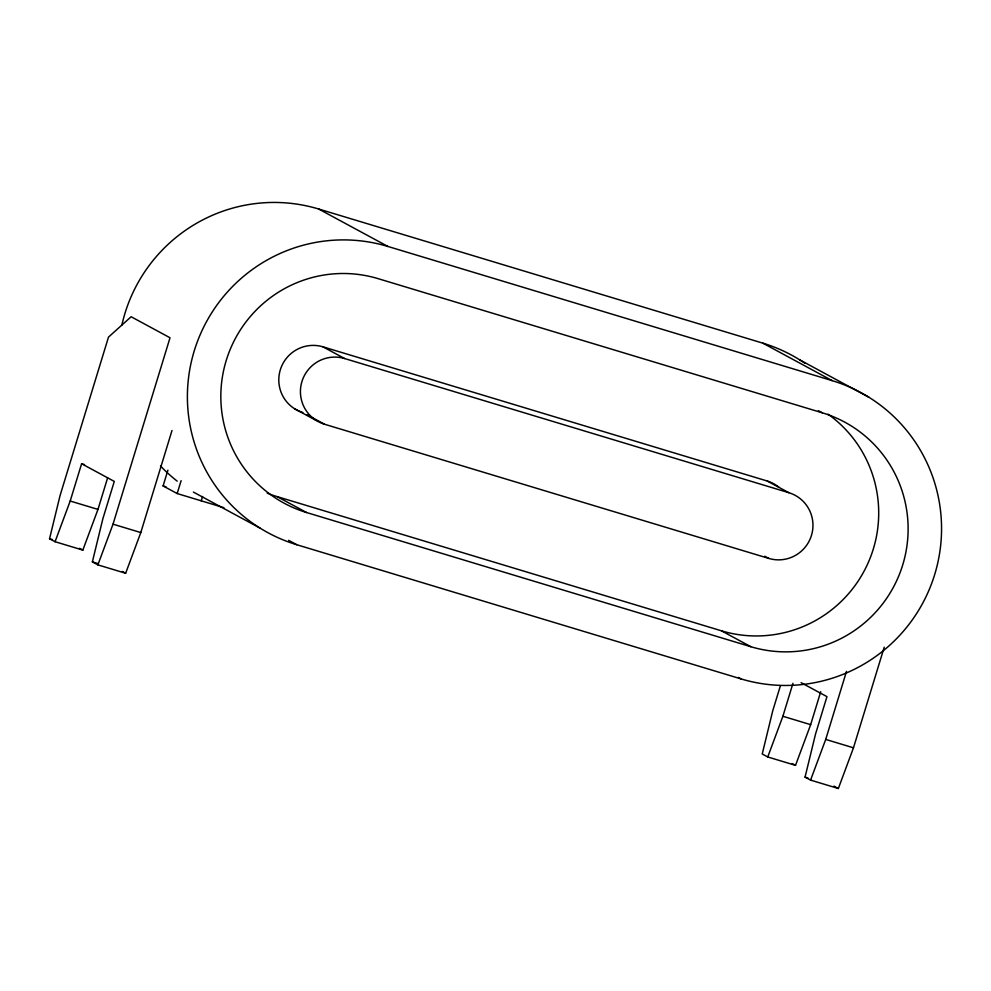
<?xml version="1.0" encoding="UTF-8"?>
<svg xmlns="http://www.w3.org/2000/svg" width="991" height="991" viewBox="0 0 991 991"><rect width="100%" height="100%" fill="white"/><g stroke="black" fill="none" stroke-linecap="round" stroke-linejoin="round"><path stroke-width="1.49" d="M107.61 477.873L97.973 509.411L82.835 550.104L55.075 541.718L49.55 538.732L60.067 495.55L108.502 337.101L131.134 316.748L170.018 337.77L113.024 524.177L97.886 564.87L125.659 573.256L140.796 532.563L172 430.478M97.886 564.87L92.374 561.885L102.878 518.689L114.287 481.415L81.609 463.751L70.2 501.025L55.075 541.718M884.232 647.197L853.474 747.809L838.349 788.502L810.576 780.115L805.051 777.13L815.568 733.935L826.965 696.648L801.1 682.663M223.892 507.665L177.178 493.555L163.094 485.937L167.913 470.168M177.178 493.555L181.118 480.647M201.247 500.814L202.56 496.516M780.375 685.846L772.745 710.782L762.24 753.978L767.752 756.963L795.525 765.349L810.663 724.656L820.734 691.681M767.752 756.963L782.89 716.27L792.973 683.295M810.576 780.115L825.714 739.422L846.512 671.365M121.868 325.048A155.996 154.646 -61.6 0 1 318.631 209.002L762.897 343.171A155.996 154.646 -61.6 0 1 804.667 363.078M318.631 209.002L387.927 246.462L832.192 380.643A155.996 154.646 -61.6 0 1 934.699 574.495A155.996 154.646 -61.6 0 1 741.008 678.897L296.743 544.716L288.592 540.306M822.357 412.826L378.091 278.644A122.327 121.274 -61.6 0 0 226.208 360.513A122.327 121.274 -61.6 0 0 306.578 512.533L750.856 646.714A122.327 121.274 -61.6 0 0 902.739 564.845A122.327 121.274 -61.6 0 0 822.357 412.826L818.343 410.658M302.874 412.541A34.363 34.066 -61.6 0 1 280.304 369.841A34.363 34.066 -61.6 0 1 322.967 346.838L767.232 481.019A34.363 34.066 -61.6 0 1 778.963 487.287M322.967 346.838L344.608 358.531L788.873 492.713A34.363 34.066 -61.6 0 1 811.456 535.413A34.363 34.066 -61.6 0 1 768.781 558.416L324.515 424.235L306.937 414.733M267.211 493.146A122.327 121.274 -61.6 0 0 277.17 496.627L721.436 630.809L750.856 646.714M163.094 485.937L166.005 486.816M81.609 463.751L84.52 464.63M70.2 501.025L97.973 509.411M782.89 716.27L810.663 724.656M113.024 524.177L140.796 532.563M825.714 739.422L853.474 747.809M49.55 538.732L52.473 539.624M92.374 561.885L98.22 563.644M805.051 777.13L807.975 778.009M799.675 359.832L868.971 397.292M762.897 343.171L832.192 380.643M767.232 481.019L788.873 492.713M764.73 556.224L768.781 558.416M294.773 408.874L316.414 420.568M738.295 677.423L741.008 678.897M792.205 763.553L795.525 765.349M833.927 786.111L838.349 788.502M277.17 496.627L306.578 512.533M193.381 492.069L259.964 528.054M79.528 548.32L82.835 550.104M122.351 571.46L125.659 573.256M177.178 481.143A155.996 154.646 -61.6 0 1 160.517 465.993M324.515 424.235A34.363 34.066 -61.6 0 1 301.933 381.535A34.363 34.066 -61.6 0 1 344.608 358.531M296.743 544.716A155.996 154.646 -61.6 0 1 194.248 350.864A155.996 154.646 -61.6 0 1 387.927 246.462M828.042 414.164A122.327 121.274 -61.6 0 1 866.047 567.335A122.327 121.274 -61.6 0 1 721.436 630.809"/></g></svg>
